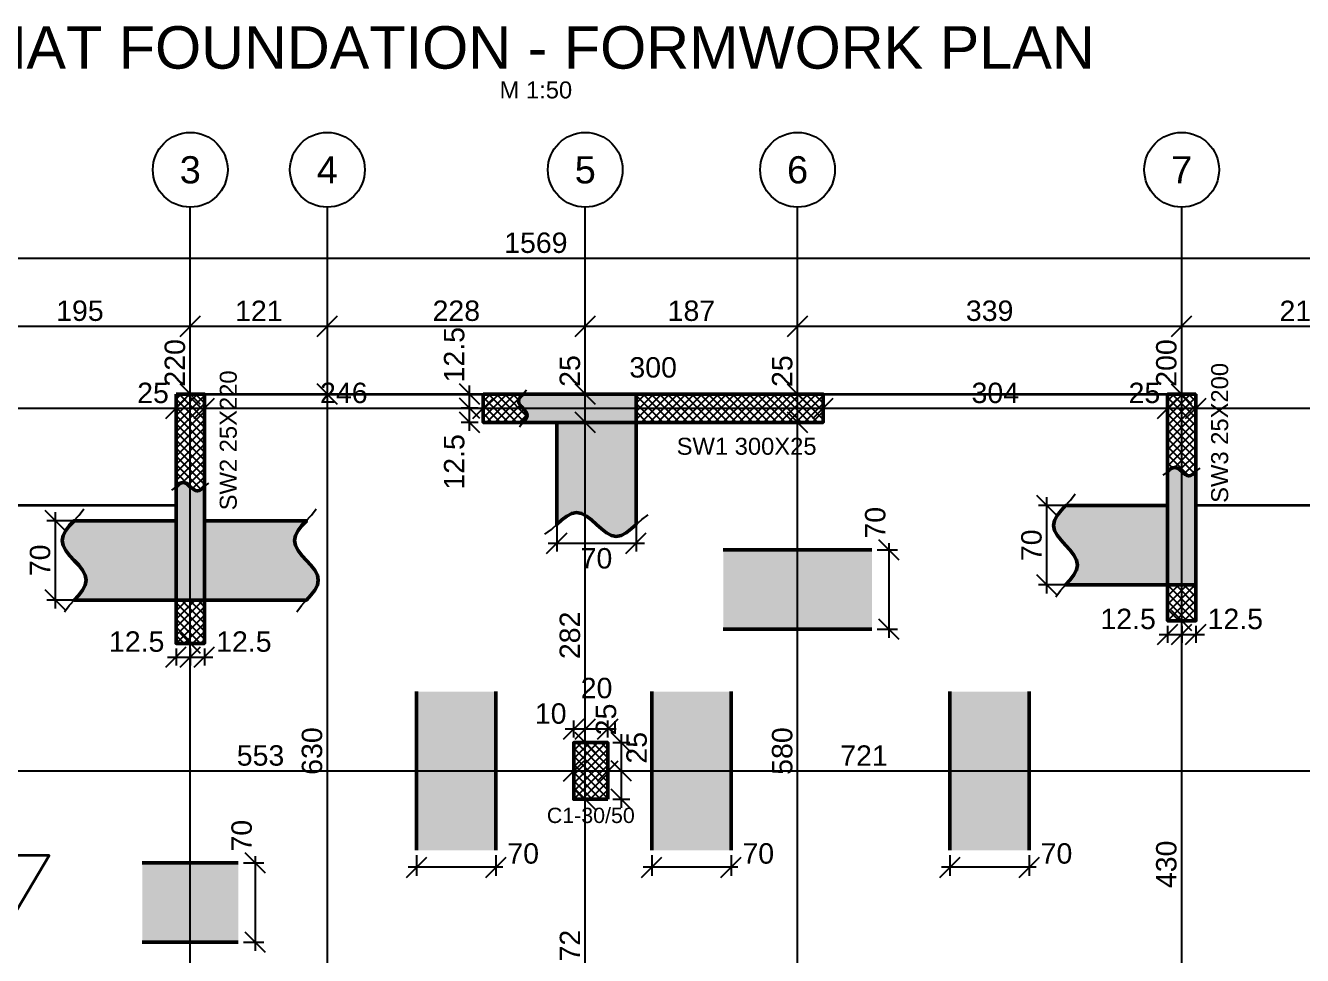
# Model space of a CAD drawing. Header units: millimetres. Extents: x -231 to 4719, y -2977 to 4533.
# Drawn here: x 334 to 1461, y 3712 to 4533 of the extents above; entities that cross this region are included whole.
import ezdxf
from ezdxf.enums import TextEntityAlignment as Align

# ---------------------------------------------------------------- set-up
doc = ezdxf.new("R2010")
doc.units = ezdxf.units.MM
for name, color, linetype, lineweight in [('COLUMN', 4, 'Continuous', 50), ('SLAB', 3, 'Continuous', 35), ('WALL', 1, 'Continuous', 50)]:
    doc.layers.add(name, color=color, linetype=linetype, lineweight=lineweight)
for name, color, linetype in [('FW_AXIS', 7, 'Continuous'), ('FW_COLUMN_HATCH', 8, 'Continuous'), ('FW_DIM', 7, 'Continuous'), ('FW_SLAB_SECTION', 8, 'Continuous'), ('FW_TEXT', 7, 'Continuous'), ('FW_WALL_HATCH', 8, 'Continuous'), ('FW_WALL_SECTION', 8, 'Continuous')]:
    doc.layers.add(name, color=color, linetype=linetype)
doc.styles.add('REBAR_TXT', font='arial.ttf')
doc.styles.get("Standard").update_dxf_attribs({"font": 'arial.ttf'})
doc.dimstyles.new('FW_DIM', dxfattribs={"dimtxt": 18, "dimasz": 9, "dimexe": 7.5, "dimexo": 4.5, "dimgap": 4.5, "dimtad": 1, "dimdec": 0, "dimtxsty": 'Standard', "dimtsz": 9, "dimcen": 2.5, "dimdle": 7.5, "dimclrd": 256, "dimclre": 256, "dimclrt": 7, "dimazin": 3, "dimtfac": 1, "dimtmove": 2, "dimatfit": 3})

# ---------------------------------------------------------------- blocks, each defined once
blk = doc.blocks.new('_OBLIQUE')
at = {"color": 0, "linetype": 'BYBLOCK'}
blk.add_line((-0.5, -0.5), (0.5, 0.5), dxfattribs=at)
blk = doc.blocks.new('*D7')
for p, q in [((360.5, 4018.1), (360.5, 4103.1)), ((462.5, 4095.6), (353, 4095.6)), ((462.5, 4025.6), (353, 4025.6))]:
    blk.add_line(p, q)
at = {"layer": 'Defpoints'}
for p in [(467, 4095.6), (360.5, 4025.6), (467, 4025.6)]:
    blk.add_point(p, dxfattribs=at)
at = {"layer": 'FW_DIM', "xscale": 18, "yscale": 18, "rotation": 90}
for p in [(360.5, 4095.6), (360.5, 4025.6)]:
    blk.add_blockref('_OBLIQUE', p, dxfattribs=at)
at = {"layer": 'FW_DIM', "color": 7, "insert": (347, 4060.6), "char_height": 18, "attachment_point": 5, "rotation": 90}
blk.add_mtext('70', dxfattribs=at)
blk = doc.blocks.new('*D8')
for p, q in [((803, 4177.8), (803, 4068.3)), ((873, 4177.8), (873, 4068.3)), ((795.5, 4075.8), (880.5, 4075.8))]:
    blk.add_line(p, q)
at = {"layer": 'Defpoints'}
for p in [(803, 4182.3), (873, 4182.3), (803, 4075.8)]:
    blk.add_point(p, dxfattribs=at)
at = {"layer": 'FW_DIM', "xscale": 18, "yscale": 18}
for p in [(803, 4075.8), (873, 4075.8)]:
    blk.add_blockref('_OBLIQUE', p, dxfattribs=at)
at = {"layer": 'FW_DIM', "color": 7, "insert": (838, 4062.3), "char_height": 18, "attachment_point": 5}
blk.add_mtext('70', dxfattribs=at)
blk = doc.blocks.new('*D13')
for p, q in [((1235.5, 4031.4), (1235.5, 4116.4)), ((1337.5, 4108.9), (1228, 4108.9)), ((1337.5, 4038.9), (1228, 4038.9))]:
    blk.add_line(p, q)
at = {"layer": 'Defpoints'}
for p in [(1342, 4108.9), (1235.5, 4038.9), (1342, 4038.9)]:
    blk.add_point(p, dxfattribs=at)
at = {"layer": 'FW_DIM', "xscale": 18, "yscale": 18, "rotation": 90}
for p in [(1235.5, 4108.9), (1235.5, 4038.9)]:
    blk.add_blockref('_OBLIQUE', p, dxfattribs=at)
at = {"layer": 'FW_DIM', "color": 7, "insert": (1222, 4073.9), "char_height": 18, "attachment_point": 5, "rotation": 90}
blk.add_mtext('70', dxfattribs=at)
blk = doc.blocks.new('*D16')
for p, q in [((679.3, 3800.3), (679.3, 3782.3)), ((749.3, 3800.3), (749.3, 3782.3)), ((755.3, 3789.8), (671.8, 3789.8))]:
    blk.add_line(p, q)
at = {"layer": 'Defpoints'}
for p in [(679.3, 3804.8), (749.3, 3804.8), (679.3, 3789.8)]:
    blk.add_point(p, dxfattribs=at)
at = {"layer": 'FW_DIM', "xscale": 18, "yscale": 18}
for p in [(679.3, 3789.8), (749.3, 3789.8)]:
    blk.add_blockref('_OBLIQUE', p, dxfattribs=at)
at = {"layer": 'FW_DIM', "color": 7, "insert": (773.3, 3801.8), "char_height": 18, "attachment_point": 5}
blk.add_mtext('70', dxfattribs=at)
blk = doc.blocks.new('*D17')
for p, q in [((886.8, 3800.3), (886.8, 3782.3)), ((956.8, 3800.3), (956.8, 3782.3)), ((962.8, 3789.8), (879.3, 3789.8))]:
    blk.add_line(p, q)
at = {"layer": 'Defpoints'}
for p in [(886.8, 3804.8), (956.8, 3804.8), (886.8, 3789.8)]:
    blk.add_point(p, dxfattribs=at)
at = {"layer": 'FW_DIM', "xscale": 18, "yscale": 18}
for p in [(886.8, 3789.8), (956.8, 3789.8)]:
    blk.add_blockref('_OBLIQUE', p, dxfattribs=at)
at = {"layer": 'FW_DIM', "color": 7, "insert": (980.8, 3801.8), "char_height": 18, "attachment_point": 5}
blk.add_mtext('70', dxfattribs=at)
blk = doc.blocks.new('*D18')
for p, q in [((1150, 3800.3), (1150, 3782.3)), ((1220, 3800.3), (1220, 3782.3)), ((1226, 3789.8), (1142.5, 3789.8))]:
    blk.add_line(p, q)
at = {"layer": 'Defpoints'}
for p in [(1150, 3804.8), (1220, 3804.8), (1150, 3789.8)]:
    blk.add_point(p, dxfattribs=at)
at = {"layer": 'FW_DIM', "xscale": 18, "yscale": 18}
for p in [(1150, 3789.8), (1220, 3789.8)]:
    blk.add_blockref('_OBLIQUE', p, dxfattribs=at)
at = {"layer": 'FW_DIM', "color": 7, "insert": (1244, 3801.8), "char_height": 18, "attachment_point": 5}
blk.add_mtext('70', dxfattribs=at)
blk = doc.blocks.new('*D22')
for p, q in [((536.9, 3799.6), (536.9, 3716.1)), ((526.4, 3793.6), (544.4, 3793.6)), ((526.4, 3723.6), (544.4, 3723.6))]:
    blk.add_line(p, q)
at = {"layer": 'Defpoints'}
for p in [(521.9, 3793.6), (521.9, 3723.6), (536.9, 3723.6)]:
    blk.add_point(p, dxfattribs=at)
at = {"layer": 'FW_DIM', "xscale": 18, "yscale": 18, "rotation": 90}
for p in [(536.9, 3793.6), (536.9, 3723.6)]:
    blk.add_blockref('_OBLIQUE', p, dxfattribs=at)
at = {"layer": 'FW_DIM', "color": 7, "insert": (524.9, 3817.6), "char_height": 18, "attachment_point": 5, "rotation": 90}
blk.add_mtext('70', dxfattribs=at)
blk = doc.blocks.new('*D26')
for p, q in [((1085.6, 4069.8), (1103.6, 4069.8)), ((1096.1, 4075.8), (1096.1, 3992.3)), ((1085.6, 3999.8), (1103.6, 3999.8))]:
    blk.add_line(p, q)
at = {"layer": 'Defpoints'}
for p in [(1081.1, 4069.8), (1081.1, 3999.8), (1096.1, 3999.8)]:
    blk.add_point(p, dxfattribs=at)
at = {"layer": 'FW_DIM', "xscale": 18, "yscale": 18, "rotation": 90}
for p in [(1096.1, 4069.8), (1096.1, 3999.8)]:
    blk.add_blockref('_OBLIQUE', p, dxfattribs=at)
at = {"layer": 'FW_DIM', "color": 7, "insert": (1084.1, 4093.8), "char_height": 18, "attachment_point": 5, "rotation": 90}
blk.add_mtext('70', dxfattribs=at)
blk = doc.blocks.new('*D38')
for p, q in [((467, 3982.8), (467, 3967.8)), ((479.5, 3982.8), (479.5, 3967.8)), ((459.5, 3975.3), (487, 3975.3))]:
    blk.add_line(p, q)
at = {"layer": 'Defpoints'}
for p in [(467, 3987.3), (479.5, 3987.3), (467, 3975.3)]:
    blk.add_point(p, dxfattribs=at)
at = {"layer": 'FW_DIM', "xscale": 18, "yscale": 18}
for p in [(467, 3975.3), (479.5, 3975.3)]:
    blk.add_blockref('_OBLIQUE', p, dxfattribs=at)
at = {"layer": 'FW_DIM', "color": 7, "insert": (432.2, 3988.8), "char_height": 18, "attachment_point": 5}
blk.add_mtext('12.5', dxfattribs=at)
blk = doc.blocks.new('*D39')
for p, q in [((479.5, 3982.8), (479.5, 3967.8)), ((492, 3982.8), (492, 3967.8)), ((472, 3975.3), (499.5, 3975.3))]:
    blk.add_line(p, q)
at = {"layer": 'Defpoints'}
for p in [(479.5, 3987.3), (492, 3987.3), (479.5, 3975.3)]:
    blk.add_point(p, dxfattribs=at)
at = {"layer": 'FW_DIM', "xscale": 18, "yscale": 18}
for p in [(479.5, 3975.3), (492, 3975.3)]:
    blk.add_blockref('_OBLIQUE', p, dxfattribs=at)
at = {"layer": 'FW_DIM', "color": 7, "insert": (526.8, 3988.8), "char_height": 18, "attachment_point": 5}
blk.add_mtext('12.5', dxfattribs=at)
blk = doc.blocks.new('*D40')
for p, q in [((733.5, 4194.8), (718.5, 4194.8)), ((726, 4174.8), (726, 4202.3)), ((733.5, 4182.3), (718.5, 4182.3))]:
    blk.add_line(p, q)
at = {"layer": 'Defpoints'}
for p in [(738, 4194.8), (726, 4182.3), (738, 4182.3)]:
    blk.add_point(p, dxfattribs=at)
at = {"layer": 'FW_DIM', "xscale": 18, "yscale": 18, "rotation": 90}
for p in [(726, 4194.8), (726, 4182.3)]:
    blk.add_blockref('_OBLIQUE', p, dxfattribs=at)
at = {"layer": 'FW_DIM', "color": 7, "insert": (712.5, 4147.5), "char_height": 18, "attachment_point": 5, "rotation": 90}
blk.add_mtext('12.5', dxfattribs=at)
blk = doc.blocks.new('*D41')
for p, q in [((733.5, 4207.3), (718.5, 4207.3)), ((726, 4187.3), (726, 4214.8)), ((733.5, 4194.8), (718.5, 4194.8))]:
    blk.add_line(p, q)
at = {"layer": 'Defpoints'}
for p in [(738, 4207.3), (726, 4194.8), (738, 4194.8)]:
    blk.add_point(p, dxfattribs=at)
at = {"layer": 'FW_DIM', "xscale": 18, "yscale": 18, "rotation": 90}
for p in [(726, 4207.3), (726, 4194.8)]:
    blk.add_blockref('_OBLIQUE', p, dxfattribs=at)
at = {"layer": 'FW_DIM', "color": 7, "insert": (712.5, 4242.1), "char_height": 18, "attachment_point": 5, "rotation": 90}
blk.add_mtext('12.5', dxfattribs=at)
blk = doc.blocks.new('*D50')
for p, q in [((1342, 4002.8), (1342, 3987.8)), ((1354.5, 4002.8), (1354.5, 3987.8)), ((1334.5, 3995.3), (1362, 3995.3))]:
    blk.add_line(p, q)
at = {"layer": 'Defpoints'}
for p in [(1342, 4007.3), (1354.5, 4007.3), (1342, 3995.3)]:
    blk.add_point(p, dxfattribs=at)
at = {"layer": 'FW_DIM', "xscale": 18, "yscale": 18}
for p in [(1342, 3995.3), (1354.5, 3995.3)]:
    blk.add_blockref('_OBLIQUE', p, dxfattribs=at)
at = {"layer": 'FW_DIM', "color": 7, "insert": (1307.2, 4008.8), "char_height": 18, "attachment_point": 5}
blk.add_mtext('12.5', dxfattribs=at)
blk = doc.blocks.new('*D51')
for p, q in [((1354.5, 4002.8), (1354.5, 3987.8)), ((1367, 4002.8), (1367, 3987.8)), ((1347, 3995.3), (1374.5, 3995.3))]:
    blk.add_line(p, q)
at = {"layer": 'Defpoints'}
for p in [(1354.5, 4007.3), (1367, 4007.3), (1354.5, 3995.3)]:
    blk.add_point(p, dxfattribs=at)
at = {"layer": 'FW_DIM', "xscale": 18, "yscale": 18}
for p in [(1354.5, 3995.3), (1367, 3995.3)]:
    blk.add_blockref('_OBLIQUE', p, dxfattribs=at)
at = {"layer": 'FW_DIM', "color": 7, "insert": (1401.8, 4008.8), "char_height": 18, "attachment_point": 5}
blk.add_mtext('12.5', dxfattribs=at)
blk = doc.blocks.new('*D52')
for p, q in [((810.5, 3911.8), (835.6, 3911.8)), ((818, 3904.3), (818, 3919.3)), ((828.1, 3904.3), (828.1, 3919.3))]:
    blk.add_line(p, q)
at = {"layer": 'Defpoints'}
for p in [(818, 3911.8), (818, 3899.8), (828.1, 3899.8)]:
    blk.add_point(p, dxfattribs=at)
at = {"layer": 'FW_DIM', "xscale": 18, "yscale": 18}
for p in [(818, 3911.8), (828.1, 3911.8)]:
    blk.add_blockref('_OBLIQUE', p, dxfattribs=at)
at = {"layer": 'FW_DIM', "color": 7, "insert": (797.6, 3925.3), "char_height": 18, "attachment_point": 5}
blk.add_mtext('10', dxfattribs=at)
blk = doc.blocks.new('*D53')
for p, q in [((820.6, 3911.8), (855.5, 3911.8)), ((828.1, 3904.3), (828.1, 3919.3)), ((848, 3904.3), (848, 3919.3))]:
    blk.add_line(p, q)
at = {"layer": 'Defpoints'}
for p in [(828.1, 3911.8), (828.1, 3899.8), (848, 3899.8)]:
    blk.add_point(p, dxfattribs=at)
at = {"layer": 'FW_DIM', "xscale": 18, "yscale": 18}
for p in [(828.1, 3911.8), (848, 3911.8)]:
    blk.add_blockref('_OBLIQUE', p, dxfattribs=at)
at = {"layer": 'FW_DIM', "color": 7, "insert": (838.1, 3947.8), "char_height": 18, "attachment_point": 5}
blk.add_mtext('20', dxfattribs=at)
blk = doc.blocks.new('*D54')
for p, q in [((860, 3842.3), (860, 3882.3)), ((852.5, 3874.8), (867.5, 3874.8)), ((852.5, 3849.8), (867.5, 3849.8))]:
    blk.add_line(p, q)
at = {"layer": 'Defpoints'}
for p in [(848, 3874.8), (848, 3849.8), (860, 3849.8)]:
    blk.add_point(p, dxfattribs=at)
at = {"layer": 'FW_DIM', "xscale": 18, "yscale": 18, "rotation": 90}
for p in [(860, 3874.8), (860, 3849.8)]:
    blk.add_blockref('_OBLIQUE', p, dxfattribs=at)
at = {"layer": 'FW_DIM', "color": 7, "insert": (873.5, 3895.2), "char_height": 18, "attachment_point": 5, "rotation": 90}
blk.add_mtext('25', dxfattribs=at)
blk = doc.blocks.new('*D55')
for p, q in [((852.5, 3899.8), (867.5, 3899.8)), ((860, 3867.3), (860, 3907.3)), ((852.5, 3874.8), (867.5, 3874.8))]:
    blk.add_line(p, q)
at = {"layer": 'Defpoints'}
for p in [(848, 3899.8), (848, 3874.8), (860, 3874.8)]:
    blk.add_point(p, dxfattribs=at)
at = {"layer": 'FW_DIM', "xscale": 18, "yscale": 18, "rotation": 90}
for p in [(860, 3899.8), (860, 3874.8)]:
    blk.add_blockref('_OBLIQUE', p, dxfattribs=at)
at = {"layer": 'FW_DIM', "color": 7, "insert": (846.5, 3920.2), "char_height": 18, "attachment_point": 5, "rotation": 90}
blk.add_mtext('25', dxfattribs=at)
blk = doc.blocks.new('*D91')
for p, q in [((265, 3879.3), (265, 3882.3)), ((818, 3879.3), (818, 3882.3)), ((257.5, 3874.8), (825.5, 3874.8))]:
    blk.add_line(p, q)
at = {"layer": 'Defpoints'}
for p in [(265, 3874.8), (265, 3874.8), (818, 3874.8)]:
    blk.add_point(p, dxfattribs=at)
at = {"layer": 'FW_DIM', "xscale": 18, "yscale": 18}
for p in [(265, 3874.8), (818, 3874.8)]:
    blk.add_blockref('_OBLIQUE', p, dxfattribs=at)
at = {"layer": 'FW_DIM', "color": 7, "insert": (541.5, 3888.3), "char_height": 18, "attachment_point": 5}
blk.add_mtext('553', dxfattribs=at)
blk = doc.blocks.new('*D92')
for p, q in [((818, 3879.3), (818, 3882.3)), ((848, 3879.3), (848, 3882.3)), ((810.5, 3874.8), (855.5, 3874.8))]:
    blk.add_line(p, q)
at = {"layer": 'Defpoints'}
for p in [(818, 3874.8), (818, 3874.8), (848, 3874.8)]:
    blk.add_point(p, dxfattribs=at)
at = {"layer": 'FW_DIM', "xscale": 18, "yscale": 18}
for p in [(818, 3874.8), (848, 3874.8)]:
    blk.add_blockref('_OBLIQUE', p, dxfattribs=at)
blk = doc.blocks.new('*D93')
for p, q in [((848, 3879.3), (848, 3882.3)), ((1569, 3879.3), (1569, 3882.3)), ((840.5, 3874.8), (1576.5, 3874.8))]:
    blk.add_line(p, q)
at = {"layer": 'Defpoints'}
for p in [(848, 3874.8), (848, 3874.8), (1569, 3874.8)]:
    blk.add_point(p, dxfattribs=at)
at = {"layer": 'FW_DIM', "xscale": 18, "yscale": 18}
for p in [(848, 3874.8), (1569, 3874.8)]:
    blk.add_blockref('_OBLIQUE', p, dxfattribs=at)
at = {"layer": 'FW_DIM', "color": 7, "insert": (1074.1, 3888.3), "char_height": 18, "attachment_point": 5}
blk.add_mtext('721', dxfattribs=at)
blk = doc.blocks.new('*D94')
for p, q in [((459.5, 4194.8), (499.5, 4194.8)), ((467, 4199.3), (467, 4202.3)), ((492, 4199.3), (492, 4202.3))]:
    blk.add_line(p, q)
at = {"layer": 'Defpoints'}
for p in [(467, 4194.8), (467, 4194.8), (492, 4194.8)]:
    blk.add_point(p, dxfattribs=at)
at = {"layer": 'FW_DIM', "xscale": 18, "yscale": 18}
for p in [(467, 4194.8), (492, 4194.8)]:
    blk.add_blockref('_OBLIQUE', p, dxfattribs=at)
at = {"layer": 'FW_DIM', "color": 7, "insert": (446.6, 4208.3), "char_height": 18, "attachment_point": 5}
blk.add_mtext('25', dxfattribs=at)
blk = doc.blocks.new('*D95')
for p, q in [((484.5, 4194.8), (745.5, 4194.8)), ((492, 4199.3), (492, 4202.3)), ((738, 4199.3), (738, 4202.3))]:
    blk.add_line(p, q)
at = {"layer": 'Defpoints'}
for p in [(492, 4194.8), (492, 4194.8), (738, 4194.8)]:
    blk.add_point(p, dxfattribs=at)
at = {"layer": 'FW_DIM', "xscale": 18, "yscale": 18}
for p in [(492, 4194.8), (738, 4194.8)]:
    blk.add_blockref('_OBLIQUE', p, dxfattribs=at)
at = {"layer": 'FW_DIM', "color": 7, "insert": (615, 4208.3), "char_height": 18, "attachment_point": 5}
blk.add_mtext('246', dxfattribs=at)
blk = doc.blocks.new('*D96')
for p, q in [((730.5, 4194.8), (1045.5, 4194.8)), ((738, 4199.3), (738, 4202.3)), ((1038, 4199.3), (1038, 4202.3))]:
    blk.add_line(p, q)
at = {"layer": 'Defpoints'}
for p in [(738, 4194.8), (738, 4194.8), (1038, 4194.8)]:
    blk.add_point(p, dxfattribs=at)
at = {"layer": 'FW_DIM', "xscale": 18, "yscale": 18}
for p in [(738, 4194.8), (1038, 4194.8)]:
    blk.add_blockref('_OBLIQUE', p, dxfattribs=at)
at = {"layer": 'FW_DIM', "color": 7, "insert": (888, 4230.8), "char_height": 18, "attachment_point": 5}
blk.add_mtext('300', dxfattribs=at)
blk = doc.blocks.new('*D97')
for p, q in [((1030.5, 4194.8), (1349.5, 4194.8)), ((1038, 4199.3), (1038, 4202.3)), ((1342, 4199.3), (1342, 4202.3))]:
    blk.add_line(p, q)
at = {"layer": 'Defpoints'}
for p in [(1038, 4194.8), (1038, 4194.8), (1342, 4194.8)]:
    blk.add_point(p, dxfattribs=at)
at = {"layer": 'FW_DIM', "xscale": 18, "yscale": 18}
for p in [(1038, 4194.8), (1342, 4194.8)]:
    blk.add_blockref('_OBLIQUE', p, dxfattribs=at)
at = {"layer": 'FW_DIM', "color": 7, "insert": (1190, 4208.3), "char_height": 18, "attachment_point": 5}
blk.add_mtext('304', dxfattribs=at)
blk = doc.blocks.new('*D98')
for p, q in [((1334.5, 4194.8), (1374.5, 4194.8)), ((1342, 4199.3), (1342, 4202.3)), ((1367, 4199.3), (1367, 4202.3))]:
    blk.add_line(p, q)
at = {"layer": 'Defpoints'}
for p in [(1342, 4194.8), (1342, 4194.8), (1367, 4194.8)]:
    blk.add_point(p, dxfattribs=at)
at = {"layer": 'FW_DIM', "xscale": 18, "yscale": 18}
for p in [(1342, 4194.8), (1367, 4194.8)]:
    blk.add_blockref('_OBLIQUE', p, dxfattribs=at)
at = {"layer": 'FW_DIM', "color": 7, "insert": (1321.6, 4208.3), "char_height": 18, "attachment_point": 5}
blk.add_mtext('25', dxfattribs=at)
blk = doc.blocks.new('*D108')
for p, q in [((479.5, 2626.3), (479.5, 3994.8)), ((475, 3987.3), (472, 3987.3)), ((475, 2633.8), (472, 2633.8))]:
    blk.add_line(p, q)
at = {"layer": 'Defpoints'}
for p in [(479.5, 3987.3), (479.5, 2633.8), (479.5, 2633.8)]:
    blk.add_point(p, dxfattribs=at)
at = {"layer": 'FW_DIM', "xscale": 18, "yscale": 18, "rotation": 90}
for p in [(479.5, 3987.3), (479.5, 2633.8)]:
    blk.add_blockref('_OBLIQUE', p, dxfattribs=at)
at = {"layer": 'FW_DIM', "color": 7, "insert": (493, 3310.6), "char_height": 18, "attachment_point": 5, "rotation": 90}
blk.add_mtext('1353', dxfattribs=at)
blk = doc.blocks.new('*D109')
for p, q in [((475, 4207.3), (472, 4207.3)), ((479.5, 3979.8), (479.5, 4214.8)), ((475, 3987.3), (472, 3987.3))]:
    blk.add_line(p, q)
at = {"layer": 'Defpoints'}
for p in [(479.5, 4207.3), (479.5, 3987.3), (479.5, 3987.3)]:
    blk.add_point(p, dxfattribs=at)
at = {"layer": 'FW_DIM', "xscale": 18, "yscale": 18, "rotation": 90}
for p in [(479.5, 4207.3), (479.5, 3987.3)]:
    blk.add_blockref('_OBLIQUE', p, dxfattribs=at)
at = {"layer": 'FW_DIM', "color": 7, "insert": (466, 4234.9), "char_height": 18, "attachment_point": 5, "rotation": 90}
blk.add_mtext('220', dxfattribs=at)
blk = doc.blocks.new('*D114')
for p, q in [((596, 4207.3), (593, 4207.3)), ((600.5, 3569.8), (600.5, 4214.8)), ((596, 3577.3), (593, 3577.3))]:
    blk.add_line(p, q)
at = {"layer": 'Defpoints'}
for p in [(600.5, 4207.3), (600.5, 3577.3), (600.5, 3577.3)]:
    blk.add_point(p, dxfattribs=at)
at = {"layer": 'FW_DIM', "xscale": 18, "yscale": 18, "rotation": 90}
for p in [(600.5, 4207.3), (600.5, 3577.3)]:
    blk.add_blockref('_OBLIQUE', p, dxfattribs=at)
at = {"layer": 'FW_DIM', "color": 7, "insert": (587, 3892.3), "char_height": 18, "attachment_point": 5, "rotation": 90}
blk.add_mtext('630', dxfattribs=at)
blk = doc.blocks.new('*D121')
for p, q in [((828.1, 3569.8), (828.1, 3857.3)), ((823.6, 3849.8), (820.6, 3849.8)), ((823.6, 3577.3), (820.6, 3577.3))]:
    blk.add_line(p, q)
at = {"layer": 'Defpoints'}
for p in [(828.1, 3849.8), (828.1, 3577.3), (828.1, 3577.3)]:
    blk.add_point(p, dxfattribs=at)
at = {"layer": 'FW_DIM', "xscale": 18, "yscale": 18, "rotation": 90}
for p in [(828.1, 3849.8), (828.1, 3577.3)]:
    blk.add_blockref('_OBLIQUE', p, dxfattribs=at)
at = {"layer": 'FW_DIM', "color": 7, "insert": (814.6, 3713.6), "char_height": 18, "attachment_point": 5, "rotation": 90}
blk.add_mtext('272', dxfattribs=at)
blk = doc.blocks.new('*D122')
for p, q in [((823.6, 3899.8), (820.6, 3899.8)), ((828.1, 3842.3), (828.1, 3907.3)), ((823.6, 3849.8), (820.6, 3849.8))]:
    blk.add_line(p, q)
at = {"layer": 'Defpoints'}
for p in [(828.1, 3899.8), (828.1, 3849.8), (828.1, 3849.8)]:
    blk.add_point(p, dxfattribs=at)
at = {"layer": 'FW_DIM', "xscale": 18, "yscale": 18, "rotation": 90}
for p in [(828.1, 3899.8), (828.1, 3849.8)]:
    blk.add_blockref('_OBLIQUE', p, dxfattribs=at)
blk = doc.blocks.new('*D123')
for p, q in [((823.6, 4182.3), (820.6, 4182.3)), ((828.1, 3892.3), (828.1, 4189.8)), ((823.6, 3899.8), (820.6, 3899.8))]:
    blk.add_line(p, q)
at = {"layer": 'Defpoints'}
for p in [(828.1, 4182.3), (828.1, 3899.8), (828.1, 3899.8)]:
    blk.add_point(p, dxfattribs=at)
at = {"layer": 'FW_DIM', "xscale": 18, "yscale": 18, "rotation": 90}
for p in [(828.1, 4182.3), (828.1, 3899.8)]:
    blk.add_blockref('_OBLIQUE', p, dxfattribs=at)
at = {"layer": 'FW_DIM', "color": 7, "insert": (814.6, 3994.4), "char_height": 18, "attachment_point": 5, "rotation": 90}
blk.add_mtext('282', dxfattribs=at)
blk = doc.blocks.new('*D124')
for p, q in [((823.6, 4207.3), (820.6, 4207.3)), ((828.1, 4174.8), (828.1, 4214.8)), ((823.6, 4182.3), (820.6, 4182.3))]:
    blk.add_line(p, q)
at = {"layer": 'Defpoints'}
for p in [(828.1, 4207.3), (828.1, 4182.3), (828.1, 4182.3)]:
    blk.add_point(p, dxfattribs=at)
at = {"layer": 'FW_DIM', "xscale": 18, "yscale": 18, "rotation": 90}
for p in [(828.1, 4207.3), (828.1, 4182.3)]:
    blk.add_blockref('_OBLIQUE', p, dxfattribs=at)
at = {"layer": 'FW_DIM', "color": 7, "insert": (814.6, 4227.7), "char_height": 18, "attachment_point": 5, "rotation": 90}
blk.add_mtext('25', dxfattribs=at)
blk = doc.blocks.new('*D128')
for p, q in [((1011, 4182.3), (1008, 4182.3)), ((1015.5, 3594.9), (1015.5, 4189.8)), ((1011, 3602.4), (1008, 3602.4))]:
    blk.add_line(p, q)
at = {"layer": 'Defpoints'}
for p in [(1015.5, 4182.3), (1015.5, 3602.4), (1015.5, 3602.4)]:
    blk.add_point(p, dxfattribs=at)
at = {"layer": 'FW_DIM', "xscale": 18, "yscale": 18, "rotation": 90}
for p in [(1015.5, 4182.3), (1015.5, 3602.4)]:
    blk.add_blockref('_OBLIQUE', p, dxfattribs=at)
at = {"layer": 'FW_DIM', "color": 7, "insert": (1002, 3892.3), "char_height": 18, "attachment_point": 5, "rotation": 90}
blk.add_mtext('580', dxfattribs=at)
blk = doc.blocks.new('*D129')
for p, q in [((1011, 4207.2), (1008, 4207.2)), ((1015.5, 4174.8), (1015.5, 4214.7)), ((1011, 4182.3), (1008, 4182.3))]:
    blk.add_line(p, q)
at = {"layer": 'Defpoints'}
for p in [(1015.5, 4207.2), (1015.5, 4182.3), (1015.5, 4182.3)]:
    blk.add_point(p, dxfattribs=at)
at = {"layer": 'FW_DIM', "xscale": 18, "yscale": 18, "rotation": 90}
for p in [(1015.5, 4207.2), (1015.5, 4182.3)]:
    blk.add_blockref('_OBLIQUE', p, dxfattribs=at)
at = {"layer": 'FW_DIM', "color": 7, "insert": (1002, 4227.6), "char_height": 18, "attachment_point": 5, "rotation": 90}
blk.add_mtext('25', dxfattribs=at)
blk = doc.blocks.new('*D135')
for p, q in [((1354.5, 3569.9), (1354.5, 4014.8)), ((1350, 4007.3), (1347, 4007.3)), ((1350, 3577.4), (1347, 3577.4))]:
    blk.add_line(p, q)
at = {"layer": 'Defpoints'}
for p in [(1354.5, 4007.3), (1354.5, 3577.4), (1354.5, 3577.4)]:
    blk.add_point(p, dxfattribs=at)
at = {"layer": 'FW_DIM', "xscale": 18, "yscale": 18, "rotation": 90}
for p in [(1354.5, 4007.3), (1354.5, 3577.4)]:
    blk.add_blockref('_OBLIQUE', p, dxfattribs=at)
at = {"layer": 'FW_DIM', "color": 7, "insert": (1341, 3792.3), "char_height": 18, "attachment_point": 5, "rotation": 90}
blk.add_mtext('430', dxfattribs=at)
blk = doc.blocks.new('*D136')
for p, q in [((1350, 4207.2), (1347, 4207.2)), ((1354.5, 3999.8), (1354.5, 4214.7)), ((1350, 4007.3), (1347, 4007.3))]:
    blk.add_line(p, q)
at = {"layer": 'Defpoints'}
for p in [(1354.5, 4207.2), (1354.5, 4007.3), (1354.5, 4007.3)]:
    blk.add_point(p, dxfattribs=at)
at = {"layer": 'FW_DIM', "xscale": 18, "yscale": 18, "rotation": 90}
for p in [(1354.5, 4207.2), (1354.5, 4007.3)]:
    blk.add_blockref('_OBLIQUE', p, dxfattribs=at)
at = {"layer": 'FW_DIM', "color": 7, "insert": (1341, 4234.8), "char_height": 18, "attachment_point": 5, "rotation": 90}
blk.add_mtext('200', dxfattribs=at)
blk = doc.blocks.new('*D139')
for p, q in [((284.6, 4211.8), (284.6, 4274.8)), ((479.5, 4211.8), (479.5, 4274.8)), ((277.1, 4267.3), (487, 4267.3))]:
    blk.add_line(p, q)
at = {"layer": 'Defpoints'}
for p in [(284.6, 4267.3), (284.6, 4207.3), (479.5, 4207.3)]:
    blk.add_point(p, dxfattribs=at)
at = {"layer": 'FW_DIM', "xscale": 18, "yscale": 18}
for p in [(284.6, 4267.3), (479.5, 4267.3)]:
    blk.add_blockref('_OBLIQUE', p, dxfattribs=at)
at = {"layer": 'FW_DIM', "color": 7, "insert": (382.1, 4280.8), "char_height": 18, "attachment_point": 5}
blk.add_mtext('195', dxfattribs=at)
blk = doc.blocks.new('*D140')
for p, q in [((479.5, 4211.8), (479.5, 4274.8)), ((600.5, 4211.8), (600.5, 4274.8)), ((472, 4267.3), (608, 4267.3))]:
    blk.add_line(p, q)
at = {"layer": 'Defpoints'}
for p in [(479.5, 4267.3), (479.5, 4207.3), (600.5, 4207.3)]:
    blk.add_point(p, dxfattribs=at)
at = {"layer": 'FW_DIM', "xscale": 18, "yscale": 18}
for p in [(479.5, 4267.3), (600.5, 4267.3)]:
    blk.add_blockref('_OBLIQUE', p, dxfattribs=at)
at = {"layer": 'FW_DIM', "color": 7, "insert": (540, 4280.8), "char_height": 18, "attachment_point": 5}
blk.add_mtext('121', dxfattribs=at)
blk = doc.blocks.new('*D141')
for p, q in [((600.5, 4211.8), (600.5, 4274.8)), ((828.1, 4211.8), (828.1, 4274.8)), ((593, 4267.3), (835.6, 4267.3))]:
    blk.add_line(p, q)
at = {"layer": 'Defpoints'}
for p in [(600.5, 4267.3), (600.5, 4207.3), (828.1, 4207.3)]:
    blk.add_point(p, dxfattribs=at)
at = {"layer": 'FW_DIM', "xscale": 18, "yscale": 18}
for p in [(600.5, 4267.3), (828.1, 4267.3)]:
    blk.add_blockref('_OBLIQUE', p, dxfattribs=at)
at = {"layer": 'FW_DIM', "color": 7, "insert": (714.3, 4280.8), "char_height": 18, "attachment_point": 5}
blk.add_mtext('228', dxfattribs=at)
blk = doc.blocks.new('*D142')
for p, q in [((828.1, 4211.8), (828.1, 4274.8)), ((1015.5, 4211.8), (1015.5, 4274.8)), ((820.6, 4267.3), (1023, 4267.3))]:
    blk.add_line(p, q)
at = {"layer": 'Defpoints'}
for p in [(828.1, 4267.3), (828.1, 4207.3), (1015.5, 4207.3)]:
    blk.add_point(p, dxfattribs=at)
at = {"layer": 'FW_DIM', "xscale": 18, "yscale": 18}
for p in [(828.1, 4267.3), (1015.5, 4267.3)]:
    blk.add_blockref('_OBLIQUE', p, dxfattribs=at)
at = {"layer": 'FW_DIM', "color": 7, "insert": (921.8, 4280.8), "char_height": 18, "attachment_point": 5}
blk.add_mtext('187', dxfattribs=at)
blk = doc.blocks.new('*D143')
for p, q in [((1015.5, 4211.8), (1015.5, 4274.8)), ((1354.5, 4211.8), (1354.5, 4274.8)), ((1008, 4267.3), (1362, 4267.3))]:
    blk.add_line(p, q)
at = {"layer": 'Defpoints'}
for p in [(1015.5, 4267.3), (1015.5, 4207.3), (1354.5, 4207.3)]:
    blk.add_point(p, dxfattribs=at)
at = {"layer": 'FW_DIM', "xscale": 18, "yscale": 18}
for p in [(1015.5, 4267.3), (1354.5, 4267.3)]:
    blk.add_blockref('_OBLIQUE', p, dxfattribs=at)
at = {"layer": 'FW_DIM', "color": 7, "insert": (1185, 4280.8), "char_height": 18, "attachment_point": 5}
blk.add_mtext('339', dxfattribs=at)
blk = doc.blocks.new('*D144')
for p, q in [((1354.5, 4211.8), (1354.5, 4274.8)), ((1569, 4211.8), (1569, 4274.8)), ((1347, 4267.3), (1576.5, 4267.3))]:
    blk.add_line(p, q)
at = {"layer": 'Defpoints'}
for p in [(1354.5, 4267.3), (1354.5, 4207.3), (1569, 4207.3)]:
    blk.add_point(p, dxfattribs=at)
at = {"layer": 'FW_DIM', "xscale": 18, "yscale": 18}
for p in [(1354.5, 4267.3), (1569, 4267.3)]:
    blk.add_blockref('_OBLIQUE', p, dxfattribs=at)
at = {"layer": 'FW_DIM', "color": 7, "insert": (1461.8, 4280.8), "char_height": 18, "attachment_point": 5}
blk.add_mtext('214', dxfattribs=at)
blk = doc.blocks.new('*D153')
for p, q in [((0, 4211.8), (0, 4334.8)), ((1569, 4211.8), (1569, 4334.8)), ((-7.5, 4327.3), (1576.5, 4327.3))]:
    blk.add_line(p, q)
at = {"layer": 'Defpoints'}
for p in [(0, 4327.3), (0, 4207.3), (1569, 4207.3)]:
    blk.add_point(p, dxfattribs=at)
at = {"layer": 'FW_DIM', "xscale": 18, "yscale": 18}
for p in [(0, 4327.3), (1569, 4327.3)]:
    blk.add_blockref('_OBLIQUE', p, dxfattribs=at)
at = {"layer": 'FW_DIM', "color": 7, "insert": (784.5, 4340.8), "char_height": 18, "attachment_point": 5}
blk.add_mtext('1569', dxfattribs=at)

msp = doc.modelspace()

# ---------------------------------------------------------------- hatches: boundary and pattern name
at = {"layer": 'FW_COLUMN_HATCH'}
h = msp.add_hatch(dxfattribs=at)
h.set_pattern_fill('ANSI37', scale=1.6)
h.paths.add_polyline_path([(848, 3849.8), (818, 3849.8), (818, 3899.8), (848, 3899.8), (848, 3849.8)])
at = {"layer": 'FW_SLAB_SECTION'}
h = msp.add_hatch(color=8, dxfattribs=at)
h.dxf.hatch_style = 1
h.paths.add_polyline_path([(1081.1, 3999.8), (1081.1, 4069.8), (949.9, 4069.8), (949.9, 3999.8), (1081.1, 3999.8)])
h = msp.add_hatch(color=8, dxfattribs=at)
h.dxf.hatch_style = 1
h.paths.add_polyline_path([(749.3, 3804.8), (749.3, 3944.8), (679.3, 3944.8), (679.3, 3804.8), (749.3, 3804.8)])
h = msp.add_hatch(color=8, dxfattribs=at)
h.dxf.hatch_style = 1
h.paths.add_polyline_path([(956.8, 3804.8), (956.8, 3944.8), (886.8, 3944.8), (886.8, 3804.8), (956.8, 3804.8)])
h = msp.add_hatch(color=8, dxfattribs=at)
h.dxf.hatch_style = 1
h.paths.add_polyline_path([(1220, 3804.8), (1220, 3944.8), (1150, 3944.8), (1150, 3804.8), (1220, 3804.8)])
h = msp.add_hatch(color=8, dxfattribs=at)
h.dxf.hatch_style = 1
h.paths.add_polyline_path([(521.9, 3723.6), (521.9, 3793.6), (437.1, 3793.6), (437.1, 3723.6), (521.9, 3723.6)])
at = {"layer": 'FW_WALL_HATCH'}
h = msp.add_hatch(dxfattribs=at)
h.set_pattern_fill('ANSI37', scale=1.6)
h.paths.add_polyline_path([(492, 4207.3), (492, 4125.6), (490.5, 4124.2), (488.9, 4123), (487.3, 4122.2), (485.8, 4121.9), (484.2, 4122.2), (482.6, 4123), (481.1, 4124.2), (479.5, 4125.6), (477.9, 4127.1), (476.4, 4128.3), (474.8, 4129.1), (473.2, 4129.4), (471.7, 4129.1), (470.1, 4128.3), (468.6, 4127.1), (467, 4125.6), (467, 4207.3), (492, 4207.3)])
h = msp.add_hatch(dxfattribs=at)
h.set_pattern_fill('ANSI37', scale=1.6)
h.paths.add_polyline_path([(738, 4207.3), (773, 4207.3), (771.6, 4205.8), (770.4, 4204.2), (769.6, 4202.6), (769.3, 4201.1), (769.6, 4199.5), (770.4, 4197.9), (771.6, 4196.4), (773, 4194.8), (774.5, 4193.2), (775.7, 4191.7), (776.5, 4190.1), (776.8, 4188.5), (776.5, 4187), (775.7, 4185.4), (774.5, 4183.8), (773, 4182.3), (803, 4182.3), (803, 4182.3), (738, 4182.3), (738, 4207.3)])
h = msp.add_hatch(dxfattribs=at)
h.set_pattern_fill('ANSI37', scale=1.6)
h.paths.add_polyline_path([(1038, 4207.3), (1038, 4182.3), (873, 4182.3), (873, 4182.3), (873, 4194.8), (873, 4207.3), (1038, 4207.3)])
h = msp.add_hatch(dxfattribs=at)
h.set_pattern_fill('ANSI37', scale=1.6)
h.paths.add_polyline_path([(1367, 4138.9), (1365.4, 4137.5), (1363.9, 4136.3), (1362.3, 4135.5), (1360.7, 4135.2), (1359.2, 4135.5), (1357.6, 4136.3), (1356.1, 4137.5), (1354.5, 4138.9), (1352.9, 4140.4), (1351.4, 4141.6), (1349.8, 4142.4), (1348.2, 4142.7), (1346.7, 4142.4), (1345.1, 4141.6), (1343.5, 4140.4), (1342, 4138.9), (1342, 4108.9), (1342, 4108.9), (1342, 4207.2), (1367, 4207.2), (1367, 4138.9)])
h = msp.add_hatch(dxfattribs=at)
h.set_pattern_fill('ANSI37', scale=1.6)
h.paths.add_polyline_path([(1367, 4007.3), (1342, 4007.3), (1342, 4038.9), (1342, 4038.9), (1354.5, 4038.9), (1367, 4038.9), (1367, 4007.3)])
h = msp.add_hatch(dxfattribs=at)
h.set_pattern_fill('ANSI37', scale=1.6)
h.paths.add_polyline_path([(492, 3987.3), (467, 3987.3), (467, 4025.6), (492, 4025.6), (492, 3987.3)])
at = {"layer": 'FW_WALL_SECTION'}
h = msp.add_hatch(color=8, dxfattribs=at)
h.dxf.hatch_style = 1
h.paths.add_polyline_path([(873, 4182.3), (873, 4092.3), (868.7, 4088.3), (864.3, 4084.8), (859.9, 4082.6), (855.5, 4081.8), (851.2, 4082.6), (846.8, 4084.8), (842.4, 4088.3), (838, 4092.3), (833.7, 4096.3), (829.3, 4099.7), (824.9, 4102), (820.5, 4102.8), (816.2, 4102), (811.8, 4099.7), (807.4, 4096.3), (803, 4092.3), (803, 4182.3), (773, 4182.3), (774.5, 4183.8), (775.7, 4185.4), (776.5, 4187), (776.8, 4188.5), (776.5, 4190.1), (775.7, 4191.7), (774.5, 4193.2), (773, 4194.8), (771.6, 4196.4), (770.4, 4197.9), (769.6, 4199.5), (769.3, 4201.1), (769.6, 4202.6), (770.4, 4204.2), (771.6, 4205.8), (773, 4207.3), (873, 4207.3), (873, 4194.8), (873, 4182.3)])
h = msp.add_hatch(color=8, dxfattribs=at)
h.dxf.hatch_style = 1
h.paths.add_polyline_path([(1342, 4038.9), (1252, 4038.9), (1256, 4043.3), (1259.4, 4047.7), (1261.7, 4052.1), (1262.5, 4056.4), (1261.7, 4060.8), (1259.4, 4065.2), (1256, 4069.6), (1252, 4073.9), (1248, 4078.3), (1244.5, 4082.7), (1242.3, 4087.1), (1241.5, 4091.4), (1242.3, 4095.8), (1244.5, 4100.2), (1248, 4104.6), (1252, 4108.9), (1342, 4108.9), (1342, 4138.9), (1343.5, 4140.4), (1345.1, 4141.6), (1346.7, 4142.4), (1348.2, 4142.7), (1349.8, 4142.4), (1351.4, 4141.6), (1352.9, 4140.4), (1354.5, 4138.9), (1356.1, 4137.5), (1357.6, 4136.3), (1359.2, 4135.5), (1360.7, 4135.2), (1362.3, 4135.5), (1363.9, 4136.3), (1365.4, 4137.5), (1367, 4138.9), (1367, 4038.9), (1354.5, 4038.9), (1342, 4038.9)])
h = msp.add_hatch(color=8, dxfattribs=at)
h.dxf.hatch_style = 1
h.paths.add_polyline_path([(492, 4025.6), (467, 4025.6), (377, 4025.6), (381, 4030), (384.4, 4034.4), (386.7, 4038.8), (387.5, 4043.1), (386.7, 4047.5), (384.4, 4051.9), (381, 4056.3), (377, 4060.6), (373, 4065), (369.6, 4069.4), (367.3, 4073.8), (366.5, 4078.1), (367.3, 4082.5), (369.6, 4086.9), (373, 4091.3), (377, 4095.6), (467, 4095.6), (467, 4125.6), (468.6, 4127.1), (470.1, 4128.3), (471.7, 4129.1), (473.2, 4129.4), (474.8, 4129.1), (476.4, 4128.3), (477.9, 4127.1), (479.5, 4125.6), (481.1, 4124.2), (482.6, 4123), (484.2, 4122.2), (485.8, 4121.9), (487.3, 4122.2), (488.9, 4123), (490.5, 4124.2), (492, 4125.6), (492, 4095.6), (582, 4095.6), (578, 4091.3), (574.6, 4086.9), (572.3, 4082.5), (571.5, 4078.1), (572.3, 4073.8), (574.6, 4069.4), (578, 4065), (582, 4060.6), (586, 4056.3), (589.4, 4051.9), (591.7, 4047.5), (592.5, 4043.1), (591.7, 4038.8), (589.4, 4034.4), (586, 4030), (582, 4025.6), (492, 4025.6)])

# ---------------------------------------------------------------- linework, layer by layer
at = {"layer": 'COLUMN'}
msp.add_lwpolyline([(848, 3849.8), (818, 3849.8), (818, 3899.8), (848, 3899.8)], close=True, dxfattribs=at)
at = {"layer": 'FW_AXIS', "linetype": 'CONTINUOUS'}
for p, q in [((479.5, 4207.3), (479.5, 4372.3)), ((600.5, 4207.3), (600.5, 4372.3)), ((828.1, 4207.3), (828.1, 4372.3)), ((1015.5, 4207.3), (1015.5, 4372.3)), ((1354.5, 4207.3), (1354.5, 4372.3))]:
    msp.add_line(p, q, dxfattribs=at)
at = {"layer": 'FW_AXIS', "color": 8}
for p, q in [((479.5, 2617.3), (479.5, 4207.3)), ((600.5, 2617.3), (600.5, 4207.3)), ((828.1, 2617.3), (828.1, 4207.3)), ((1015.5, 2617.3), (1015.5, 4207.3)), ((1354.5, 2617.3), (1354.5, 4207.3)), ((0, 4194.8), (1569, 4194.8)), ((0, 3874.8), (1569, 3874.8))]:
    msp.add_line(p, q, dxfattribs=at)
at = {"layer": 'FW_AXIS'}
for centre in [(479.5, 4405.3), (600.5, 4405.3), (828.1, 4405.3), (1015.5, 4405.3), (1354.5, 4405.3)]:
    msp.add_circle(centre, 33, dxfattribs=at)
at = {"layer": 'FW_SLAB_SECTION', "color": 7, "lineweight": 50}
for p, q in [((949.9, 4069.8), (1081.1, 4069.8)), ((949.9, 3999.8), (1081.1, 3999.8)), ((679.3, 3804.8), (679.3, 3944.8)), ((749.3, 3804.8), (749.3, 3944.8)), ((886.8, 3804.8), (886.8, 3944.8)), ((956.8, 3804.8), (956.8, 3944.8)), ((1150, 3804.8), (1150, 3944.8)), ((1220, 3804.8), (1220, 3944.8)), ((437.1, 3793.6), (521.9, 3793.6)), ((437.1, 3723.6), (521.9, 3723.6))]:
    msp.add_line(p, q, dxfattribs=at)
at = {"layer": 'FW_WALL_SECTION', "lineweight": 25}
for points in [[(770, 4178.5), (771.5, 4180.5), (773.3, 4182.6), (775.1, 4184.6), (776.4, 4186.7), (776.8, 4188.7), (776.2, 4190.7), (774.9, 4192.8), (773, 4194.8), (771.2, 4196.8), (769.8, 4198.9), (769.3, 4200.9), (769.7, 4202.9), (770.9, 4205), (772.7, 4207), (774.6, 4209), (776.1, 4211.1)], [(1338.2, 4135.9), (1340.3, 4137.4), (1342.3, 4139.2), (1344.3, 4141), (1346.4, 4142.3), (1348.4, 4142.7), (1350.4, 4142.1), (1352.5, 4140.8), (1354.5, 4138.9), (1356.5, 4137.1), (1358.6, 4135.7), (1360.6, 4135.2), (1362.6, 4135.6), (1364.7, 4136.8), (1366.7, 4138.6), (1368.7, 4140.5), (1370.8, 4142)], [(463.2, 4122.6), (465.3, 4124.1), (467.3, 4125.9), (469.3, 4127.7), (471.4, 4129), (473.4, 4129.4), (475.4, 4128.8), (477.5, 4127.5), (479.5, 4125.6), (481.5, 4123.8), (483.6, 4122.4), (485.6, 4121.9), (487.6, 4122.3), (489.7, 4123.6), (491.7, 4125.3), (493.7, 4127.2), (495.8, 4128.7)], [(1243.5, 4028.4), (1247.6, 4034.1), (1252.8, 4039.8), (1257.8, 4045.5), (1261.3, 4051.2), (1262.5, 4056.9), (1260.9, 4062.6), (1257.1, 4068.2), (1252, 4073.9), (1246.8, 4079.6), (1243, 4085.3), (1241.5, 4091), (1242.6, 4096.7), (1246.1, 4102.4), (1251.1, 4108.1), (1256.4, 4113.7), (1260.5, 4119.4)], [(368.5, 4015.1), (372.6, 4020.8), (377.8, 4026.5), (382.8, 4032.2), (386.3, 4037.9), (387.5, 4043.6), (385.9, 4049.3), (382.1, 4055), (377, 4060.6), (371.9, 4066.3), (368, 4072), (366.5, 4077.7), (367.6, 4083.4), (371.2, 4089.1), (376.2, 4094.8), (381.4, 4100.5), (385.5, 4106.1)], [(573.5, 4015.1), (577.6, 4020.8), (582.8, 4026.5), (587.9, 4032.2), (591.4, 4037.9), (592.5, 4043.6), (591, 4049.3), (587.2, 4055), (582, 4060.6), (576.9, 4066.3), (573.1, 4072), (571.5, 4077.7), (572.7, 4083.4), (576.2, 4089.1), (581.2, 4094.8), (586.4, 4100.5), (590.5, 4106.1)], [(792.5, 4083.8), (798.2, 4087.9), (803.9, 4093.1), (809.6, 4098.1), (815.3, 4101.6), (821, 4102.8), (826.7, 4101.2), (832.4, 4097.4), (838, 4092.3), (843.7, 4087.1), (849.4, 4083.3), (855.1, 4081.8), (860.8, 4082.9), (866.5, 4086.4), (872.2, 4091.4), (877.9, 4096.7), (883.5, 4100.8)]]:
    msp.add_lwpolyline(points, dxfattribs=at)
at = {"layer": 'FW_WALL_SECTION', "lineweight": 50}
for points in [[(873, 4182.3), (873, 4092.3), (868.7, 4088.3), (864.3, 4084.8), (859.9, 4082.6), (855.5, 4081.8), (851.2, 4082.6), (846.8, 4084.8), (842.4, 4088.3), (838, 4092.3), (833.7, 4096.3), (829.3, 4099.7), (824.9, 4102), (820.5, 4102.8), (816.2, 4102), (811.8, 4099.7), (807.4, 4096.3), (803, 4092.3), (803, 4182.3), (773, 4182.3), (774.5, 4183.8), (775.7, 4185.4), (776.5, 4187), (776.8, 4188.5), (776.5, 4190.1), (775.7, 4191.7), (774.5, 4193.2), (773, 4194.8), (771.6, 4196.4), (770.4, 4197.9), (769.6, 4199.5), (769.3, 4201.1), (769.6, 4202.6), (770.4, 4204.2), (771.6, 4205.8), (773, 4207.3), (873, 4207.3), (873, 4194.8), (873, 4182.3)], [(1342, 4038.9), (1252, 4038.9), (1256, 4043.3), (1259.4, 4047.7), (1261.7, 4052.1), (1262.5, 4056.4), (1261.7, 4060.8), (1259.4, 4065.2), (1256, 4069.6), (1252, 4073.9), (1248, 4078.3), (1244.5, 4082.7), (1242.3, 4087.1), (1241.5, 4091.4), (1242.3, 4095.8), (1244.5, 4100.2), (1248, 4104.6), (1252, 4108.9), (1342, 4108.9), (1342, 4138.9), (1343.5, 4140.4), (1345.1, 4141.6), (1346.7, 4142.4), (1348.2, 4142.7), (1349.8, 4142.4), (1351.4, 4141.6), (1352.9, 4140.4), (1354.5, 4138.9), (1356.1, 4137.5), (1357.6, 4136.3), (1359.2, 4135.5), (1360.7, 4135.2), (1362.3, 4135.5), (1363.9, 4136.3), (1365.4, 4137.5), (1367, 4138.9), (1367, 4038.9), (1354.5, 4038.9), (1342, 4038.9)], [(492, 4025.6), (467, 4025.6), (377, 4025.6), (381, 4030), (384.4, 4034.4), (386.7, 4038.8), (387.5, 4043.1), (386.7, 4047.5), (384.4, 4051.9), (381, 4056.3), (377, 4060.6), (373, 4065), (369.6, 4069.4), (367.3, 4073.8), (366.5, 4078.1), (367.3, 4082.5), (369.6, 4086.9), (373, 4091.3), (377, 4095.6), (467, 4095.6), (467, 4125.6), (468.6, 4127.1), (470.1, 4128.3), (471.7, 4129.1), (473.2, 4129.4), (474.8, 4129.1), (476.4, 4128.3), (477.9, 4127.1), (479.5, 4125.6), (481.1, 4124.2), (482.6, 4123), (484.2, 4122.2), (485.8, 4121.9), (487.3, 4122.2), (488.9, 4123), (490.5, 4124.2), (492, 4125.6), (492, 4095.6), (582, 4095.6), (578, 4091.3), (574.6, 4086.9), (572.3, 4082.5), (571.5, 4078.1), (572.3, 4073.8), (574.6, 4069.4), (578, 4065), (582, 4060.6), (586, 4056.3), (589.4, 4051.9), (591.7, 4047.5), (592.5, 4043.1), (591.7, 4038.8), (589.4, 4034.4), (586, 4030), (582, 4025.6), (492, 4025.6)]]:
    msp.add_lwpolyline(points, close=True, dxfattribs=at)
at = {"layer": 'SLAB'}
msp.add_lwpolyline([(467, 4207.3), (1367, 4207.2), (1367, 4109.3), (1569, 4109.3), (1569, 3605.3), (1367, 3605.3), (1367, 3219.3), (1569, 3219.3), (1569, 2715.3), (1367, 2715.3), (1367, 2617.3), (147, 2640), (147, 2738), (0, 2738), (0, 3504.3), (202.2, 3504.3), (202.2, 3543), (354.9, 3800), (265, 3800), (265, 4109.2), (467, 4109.2), (467, 4207.3)], dxfattribs=at)
at = {"layer": 'WALL'}
for points in [[(467, 4207.3), (492, 4207.3), (492, 3987.3), (467, 3987.3)], [(738, 4207.3), (1038, 4207.3), (1038, 4182.3), (738, 4182.3)], [(1367, 4207.2), (1342, 4207.2), (1342, 4007.3), (1367, 4007.3)]]:
    msp.add_lwpolyline(points, close=True, dxfattribs=at)

# ---------------------------------------------------------------- texts
at = {"layer": 'FW_AXIS', "color": 7, "style": 'REBAR_TXT'}
for s, p in [('3', (479.5, 4405.3)), ('4', (600.5, 4405.3)), ('5', (828.1, 4405.3)), ('6', (1015.5, 4405.3)), ('7', (1354.5, 4405.3))]:
    msp.add_text(s, height=24, dxfattribs=at).set_placement(p, align=Align.MIDDLE_CENTER)
at = {"layer": 'FW_TEXT', "color": 7, "style": 'REBAR_TXT'}
for s, height, p in [('MAT FOUNDATION - FORMWORK PLAN', 37.5, (784.5, 4513.3)), ('M 1:50', 15, (784.5, 4475.8))]:
    msp.add_text(s, height=height, dxfattribs=at).set_placement(p, align=Align.MIDDLE_CENTER)
for s, p in [('SW2 25X220', (505.5, 4166.5)), ('SW3 25X200', (1380.5, 4173.1))]:
    msp.add_text(s, height=15, rotation=90, dxfattribs=at).set_placement(p, align=Align.TOP_CENTER)
for s, height, p in [('SW1 300X25', 15, (970.5, 4168.8)), ('C1-30/50', 13.5, (833, 3842.3))]:
    msp.add_text(s, height=height, dxfattribs=at).set_placement(p, align=Align.TOP_CENTER)

# ---------------------------------------------------------------- dimensions: what is measured, and where the dimension line sits
at = {"layer": 'FW_DIM'}
for base, p1, p2, picture, middle in [((0, 4327.3), (0, 4207.3), (1569, 4207.3), '*D153', (784.5, 4340.8)), ((284.6, 4267.3), (284.6, 4207.3), (479.5, 4207.3), '*D139', (382.1, 4280.8)), ((479.5, 4267.3), (479.5, 4207.3), (600.5, 4207.3), '*D140', (540, 4280.8)), ((600.5, 4267.3), (600.5, 4207.3), (828.1, 4207.3), '*D141', (714.3, 4280.8)), ((828.1, 4267.3), (828.1, 4207.3), (1015.5, 4207.3), '*D142', (921.8, 4280.8)), ((1015.5, 4267.3), (1015.5, 4207.3), (1354.5, 4207.3), '*D143', (1185, 4280.8)), ((1354.5, 4267.3073397), (1354.5, 4207.3073397), (1569, 4207.3073397), '*D144', (1461.75, 4280.8073397))]:
    dim = msp.add_linear_dim(base=base, p1=p1, p2=p2, dimstyle='FW_DIM', dxfattribs=at)
    dim.commit()
    dim.dimension.update_dxf_attribs({"geometry": picture, "text_midpoint": middle})
for base, p1, p2, text, picture, middle in [((726, 4194.8), (738, 4194.8), (738, 4207.3), '12.5', '*D41', (712.5, 4242.1)), ((479.5, 3987.3), (479.5, 3987.3), (479.5, 4207.3), '220', '*D109', (466, 4234.9)), ((1354.5, 4007.3), (1354.5, 4007.3), (1354.5, 4207.2), '200', '*D136', (1341, 4234.8)), ((828.1, 4182.3), (828.1, 4182.3), (828.1, 4207.3), '25', '*D124', (814.6, 4227.7)), ((1015.5, 4182.3), (1015.5, 4182.3), (1015.5, 4207.2), '25', '*D129', (1002, 4227.6)), ((600.5, 3577.3), (600.5, 3577.3), (600.5, 4207.3), '630', '*D114', (587, 3892.3)), ((726, 4182.3), (738, 4182.3), (738, 4194.8), '12.5', '*D40', (712.5, 4147.5)), ((828.1, 3899.8), (828.1, 3899.8), (828.1, 4182.3), '282', '*D123', (814.6, 3994.4)), ((1015.5, 3602.4), (1015.5, 3602.4), (1015.5, 4182.3), '580', '*D128', (1002, 3892.3)), ((1235.5, 4038.9), (1342, 4038.9), (1342, 4108.9), '70', '*D13', (1222, 4073.9)), ((360.5, 4025.6), (467, 4025.6), (467, 4095.6), '70', '*D7', (347, 4060.6)), ((1096.1, 3999.8), (1081.1, 3999.8), (1081.1, 4069.8), '70', '*D26', (1084.1, 4093.8)), ((1354.5, 3577.4), (1354.5, 3577.4), (1354.5, 4007.3), '430', '*D135', (1341, 3792.3)), ((479.5, 2633.8), (479.5, 2633.8), (479.5, 3987.3), '1353', '*D108', (493, 3310.6)), ((860, 3874.8), (848, 3874.8), (848, 3899.8), '25', '*D55', (846.5, 3920.2)), ((828.1, 3849.8), (828.1, 3849.8), (828.1, 3899.8), ' ', '*D122', (828.1, 3874.8)), ((860, 3849.8), (848, 3849.8), (848, 3874.8), '25', '*D54', (873.5, 3895.2)), ((828.1, 3577.3), (828.1, 3577.3), (828.1, 3849.8), '272', '*D121', (814.6, 3713.6)), ((536.9, 3723.6), (521.9, 3723.6), (521.9, 3793.6), '70', '*D22', (524.9, 3817.6))]:
    dim = msp.add_linear_dim(base=base, p1=p1, p2=p2, angle=90, text=text, dimstyle='FW_DIM', override={"dimtmove": 2}, dxfattribs=at)
    dim.commit()
    dim.dimension.update_dxf_attribs({"geometry": picture, "text_midpoint": middle, "dimtype": 160})
for base, p1, p2, text, picture, middle in [((738, 4194.8), (738, 4194.8), (1038, 4194.8), '300', '*D96', (888, 4230.8)), ((467, 4194.8), (467, 4194.8), (492, 4194.8), '25', '*D94', (446.6, 4208.3)), ((492, 4194.8), (492, 4194.8), (738, 4194.8), '246', '*D95', (615, 4208.3)), ((1038, 4194.8), (1038, 4194.8), (1342, 4194.8), '304', '*D97', (1190, 4208.3)), ((1342, 4194.8), (1342, 4194.8), (1367, 4194.8), '25', '*D98', (1321.6, 4208.3)), ((803, 4075.8), (803, 4182.3), (873, 4182.3), '70', '*D8', (838, 4062.3)), ((1342, 3995.3), (1342, 4007.3), (1354.5, 4007.3), '12.5', '*D50', (1307.2, 4008.8)), ((1354.5, 3995.3), (1354.5, 4007.3), (1367, 4007.3), '12.5', '*D51', (1401.8, 4008.8)), ((467, 3975.3), (467, 3987.3), (479.5, 3987.3), '12.5', '*D38', (432.2, 3988.8)), ((479.5, 3975.3), (479.5, 3987.3), (492, 3987.3), '12.5', '*D39', (526.8, 3988.8)), ((828.1, 3911.8), (828.1, 3899.8), (848, 3899.8), '20', '*D53', (838.1, 3947.8)), ((818, 3911.8), (818, 3899.8), (828.1, 3899.8), '10', '*D52', (797.6, 3925.3)), ((265, 3874.8), (265, 3874.8), (818, 3874.8), '553', '*D91', (541.5, 3888.3)), ((848, 3874.8), (848, 3874.8), (1569, 3874.8), '721', '*D93', (1074.1, 3888.3)), ((818, 3874.8), (818, 3874.8), (848, 3874.8), ' ', '*D92', (833, 3874.8)), ((679.3, 3789.8), (679.3, 3804.8), (749.3, 3804.8), '70', '*D16', (773.3, 3801.8)), ((886.8, 3789.8), (886.8, 3804.8), (956.8, 3804.8), '70', '*D17', (980.8, 3801.8)), ((1150, 3789.8), (1150, 3804.8), (1220, 3804.8), '70', '*D18', (1244, 3801.8))]:
    dim = msp.add_linear_dim(base=base, p1=p1, p2=p2, text=text, dimstyle='FW_DIM', override={"dimtmove": 2}, dxfattribs=at)
    dim.commit()
    dim.dimension.update_dxf_attribs({"geometry": picture, "text_midpoint": middle, "dimtype": 160})

doc.saveas('drawing.dxf')
